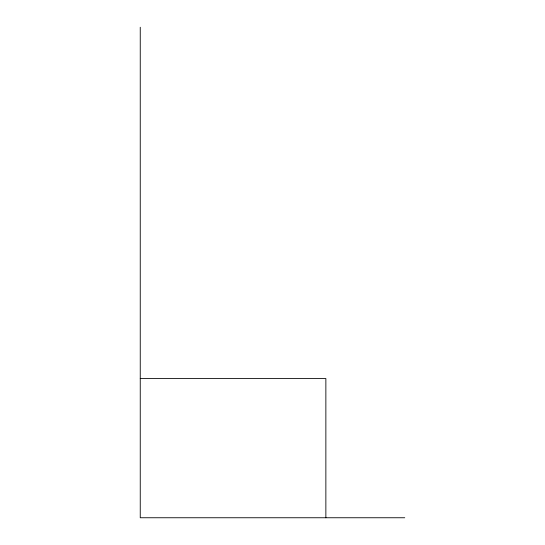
<?xml version="1.0" encoding="UTF-8"?>
<svg xmlns="http://www.w3.org/2000/svg" width="545" height="545" viewBox="0 0 545 545"><rect width="100%" height="100%" fill="white"/><g stroke="black" fill="none" stroke-linecap="round" stroke-linejoin="round"><path stroke-width="0.82" d="M140.249 378.537L325.862 378.537L325.862 517.75M404.751 517.75L140.249 517.75L140.249 27.25"/></g></svg>
